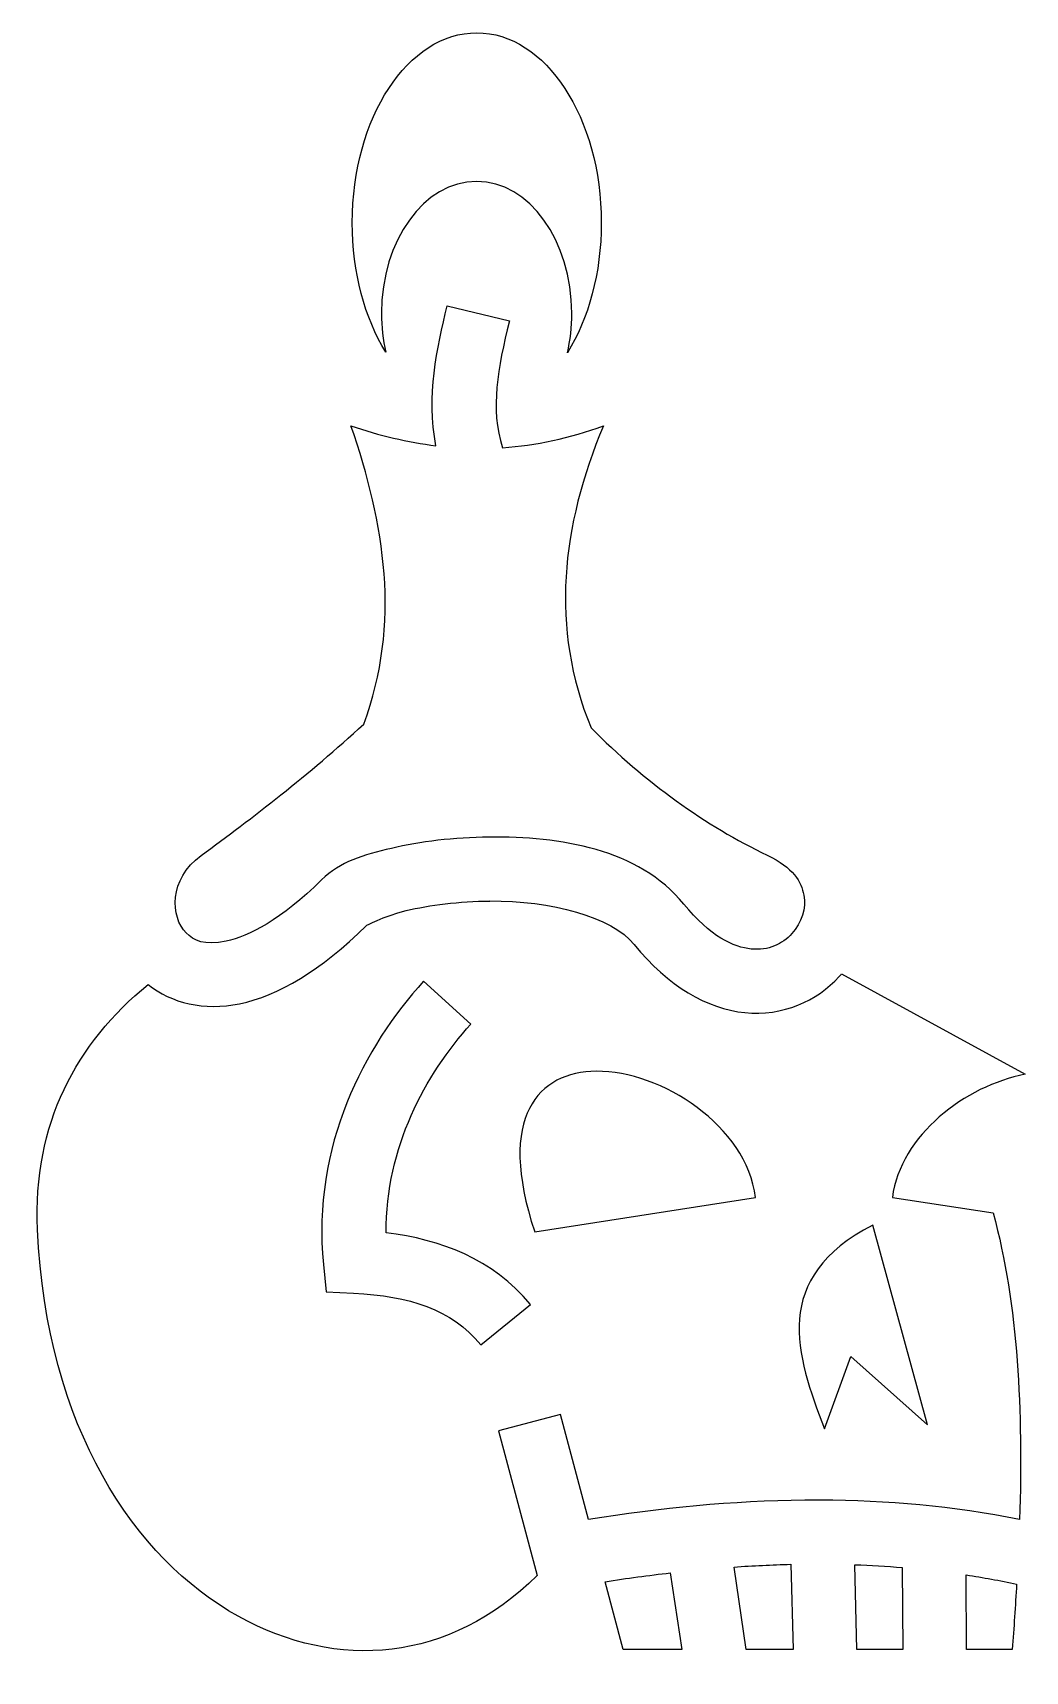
# Model space of a CAD drawing. Header units: centimetres. Extents: x -5.6 to 6.6, y -10.4 to 9.8.
import ezdxf

# ---------------------------------------------------------------- set-up
doc = ezdxf.new("R2010")
doc.units = ezdxf.units.CM
doc.header["$MEASUREMENT"] = 0
doc.layers.add('Layer 1', color=7, linetype='Continuous')

msp = doc.modelspace()

# ---------------------------------------------------------------- linework, layer by layer
at = {"layer": 'Layer 1'}
for points, knots in [([(-0.12212, 9.84293), (-0.96999, 9.84293), (-1.65733, 8.79447), (-1.65733, 7.50092), (-1.65733, 7.50092), (-1.65733, 6.88413), (-1.5008, 6.32342), (-1.24535, 5.90516), (-1.24535, 5.90516), (-1.27896, 6.05654), (-1.29709, 6.2172), (-1.29709, 6.38389), (-1.29709, 6.38389), (-1.29709, 7.28224), (-0.7718, 8.01039), (-0.12389, 8.01039), (-0.12389, 8.01039), (0.52406, 8.01039), (1.04943, 7.28215), (1.04943, 6.38389), (1.04943, 6.38389), (1.04943, 6.21408), (1.03054, 6.05043), (0.99571, 5.89655), (0.99571, 5.89655), (1.25433, 6.3157), (1.41305, 6.87982), (1.41305, 7.50091), (1.41305, 7.50091), (1.41305, 8.79429), (0.72571, 9.84292), (-0.12212, 9.84292), (-0.12212, 9.84292), (-0.12212, 9.84292), (-0.12212, 9.84293), (-0.12212, 9.84293)], [0, 0, 0, 0, 0.1, 0.1, 0.1, 0.1, 0.2, 0.2, 0.2, 0.2, 0.3, 0.3, 0.3, 0.3, 0.4, 0.4, 0.4, 0.4, 0.5, 0.5, 0.5, 0.5, 0.6, 0.6, 0.6, 0.6, 0.7, 0.7, 0.7, 0.7, 0.8, 0.8, 0.8, 0.8, 1, 1, 1, 1]), ([(-0.48582, 6.47814), (-0.61464, 5.95231), (-0.74482, 5.36339), (-0.62489, 4.75178), (-0.62489, 4.75178), (-0.97434, 4.79437), (-1.32382, 4.87651), (-1.67327, 4.9972), (-1.67327, 4.9972), (-1.25425, 3.78508), (-1.05564, 2.56402), (-1.51522, 1.31686), (-1.51522, 1.31686), (-2.18991, 0.70036), (-2.89529, 0.15235), (-3.51904, -0.29965), (-3.51904, -0.29965), (-3.92453, -0.59356), (-3.89421, -1.06458), (-3.70597, -1.2553), (-3.70597, -1.2553), (-3.61185, -1.3506), (-3.48269, -1.41491), (-3.21058, -1.35777), (-3.21058, -1.35777), (-2.93847, -1.30055), (-2.53096, -1.09072), (-2.03481, -0.60212), (-2.03481, -0.60212), (-1.80386, -0.37462), (-1.52639, -0.29695), (-1.17391, -0.2135), (-1.17391, -0.2135), (-0.82139, -0.13009), (-0.4038, -0.07814), (0.03142, -0.07418), (0.03142, -0.07418), (0.90185, -0.06617), (1.87273, -0.21557), (2.42993, -0.90033), (2.42993, -0.90033), (2.75673, -1.30206), (3.04744, -1.43291), (3.26165, -1.45442), (3.26165, -1.45442), (3.47586, -1.47593), (3.64285, -1.39572), (3.76311, -1.2634), (3.76311, -1.2634), (3.88342, -1.13099), (3.93963, -0.95195), (3.91015, -0.78901), (3.91015, -0.78901), (3.88063, -0.62599), (3.78061, -0.4504), (3.45895, -0.29763), (3.45895, -0.29763), (2.70575, 0.06012), (1.94449, 0.60873), (1.28759, 1.27174), (1.28759, 1.27174), (0.7771, 2.51367), (0.92339, 3.75552), (1.43847, 4.9972), (1.43847, 4.9972), (1.02366, 4.8427), (0.60886, 4.75465), (0.19409, 4.72732), (0.19409, 4.72732), (0.04174, 5.20635), (0.13666, 5.70718), (0.27952, 6.29066), (0.27952, 6.29066), (0.27952, 6.29066), (-0.48583, 6.4781), (-0.48583, 6.4781), (-0.48583, 6.4781), (-0.48583, 6.4781), (-0.48582, 6.47814), (-0.48582, 6.47814)], [0, 0, 0, 0, 0.04761905, 0.04761905, 0.04761905, 0.04761905, 0.0952381, 0.0952381, 0.0952381, 0.0952381, 0.14285714, 0.14285714, 0.14285714, 0.14285714, 0.19047619, 0.19047619, 0.19047619, 0.19047619, 0.23809524, 0.23809524, 0.23809524, 0.23809524, 0.28571429, 0.28571429, 0.28571429, 0.28571429, 0.33333333, 0.33333333, 0.33333333, 0.33333333, 0.38095238, 0.38095238, 0.38095238, 0.38095238, 0.42857143, 0.42857143, 0.42857143, 0.42857143, 0.47619048, 0.47619048, 0.47619048, 0.47619048, 0.52380952, 0.52380952, 0.52380952, 0.52380952, 0.57142857, 0.57142857, 0.57142857, 0.57142857, 0.61904762, 0.61904762, 0.61904762, 0.61904762, 0.66666667, 0.66666667, 0.66666667, 0.66666667, 0.71428571, 0.71428571, 0.71428571, 0.71428571, 0.76190476, 0.76190476, 0.76190476, 0.76190476, 0.80952381, 0.80952381, 0.80952381, 0.80952381, 0.85714286, 0.85714286, 0.85714286, 0.85714286, 0.9047619, 0.9047619, 0.9047619, 0.9047619, 1, 1, 1, 1]), ([(0.03867, -0.86212), (-0.33726, -0.86562), (-0.70619, -0.91255), (-0.99246, -0.98032), (-0.99246, -0.98032), (-1.27878, -1.04808), (-1.4924, -1.17387), (-1.48186, -1.1635), (-1.48186, -1.1635), (-2.04877, -1.7218), (-2.56663, -2.02765), (-3.04853, -2.12889), (-3.04853, -2.12889), (-3.481, -2.2198), (-3.8902, -2.12025), (-4.1742, -1.89161), (-4.1742, -1.89161), (-5.06133, -2.61741), (-5.59619, -3.60928), (-5.53749, -4.91235), (-5.53749, -4.91235), (-5.42756, -7.35345), (-4.34161, -8.97245), (-3.06265, -9.68172), (-3.06265, -9.68172), (-1.84147, -10.35885), (-0.45751, -10.24981), (0.62388, -9.17866), (0.62388, -9.17866), (0.62388, -9.17866), (0.14738, -7.39605), (0.14738, -7.39605), (0.14738, -7.39605), (0.14738, -7.39605), (0.90868, -7.19255), (0.90868, -7.19255), (0.90868, -7.19255), (0.90868, -7.19255), (1.25522, -8.48879), (1.25522, -8.48879), (1.25522, -8.48879), (2.14016, -8.34782), (3.02994, -8.25855), (3.9234, -8.24995), (3.9234, -8.24995), (3.98762, -8.24936), (4.05193, -8.24911), (4.11619, -8.2494), (4.11619, -8.2494), (4.93172, -8.25235), (5.75011, -8.32437), (6.57049, -8.48681), (6.57049, -8.48681), (6.61321, -7.16337), (6.55447, -5.85536), (6.24436, -4.70611), (6.24436, -4.70611), (6.24436, -4.70611), (5.00209, -4.51669), (5.00209, -4.51669), (5.00209, -4.51669), (5.09865, -3.75261), (5.90179, -3.1405), (6.63968, -2.99881), (6.63968, -2.99881), (6.63968, -2.99881), (4.3761, -1.75865), (4.3761, -1.75865), (4.3761, -1.75865), (4.36619, -1.77025), (4.35653, -1.78205), (4.34625, -1.79331), (4.34625, -1.79331), (4.07203, -2.09502), (3.64812, -2.28507), (3.18284, -2.23835), (3.18284, -2.23835), (2.7176, -2.19163), (2.24026, -1.91577), (1.81858, -1.39752), (1.81858, -1.39752), (1.54048, -1.05579), (0.79052, -0.85507), (0.03859, -0.86199), (0.03859, -0.86199), (0.03859, -0.86199), (0.03867, -0.86212), (0.03867, -0.86212)], [0, 0, 0, 0, 0.04347826, 0.04347826, 0.04347826, 0.04347826, 0.08695652, 0.08695652, 0.08695652, 0.08695652, 0.13043478, 0.13043478, 0.13043478, 0.13043478, 0.17391304, 0.17391304, 0.17391304, 0.17391304, 0.2173913, 0.2173913, 0.2173913, 0.2173913, 0.26086957, 0.26086957, 0.26086957, 0.26086957, 0.30434783, 0.30434783, 0.30434783, 0.30434783, 0.34782609, 0.34782609, 0.34782609, 0.34782609, 0.39130435, 0.39130435, 0.39130435, 0.39130435, 0.43478261, 0.43478261, 0.43478261, 0.43478261, 0.47826087, 0.47826087, 0.47826087, 0.47826087, 0.52173913, 0.52173913, 0.52173913, 0.52173913, 0.56521739, 0.56521739, 0.56521739, 0.56521739, 0.60869565, 0.60869565, 0.60869565, 0.60869565, 0.65217391, 0.65217391, 0.65217391, 0.65217391, 0.69565217, 0.69565217, 0.69565217, 0.69565217, 0.73913043, 0.73913043, 0.73913043, 0.73913043, 0.7826087, 0.7826087, 0.7826087, 0.7826087, 0.82608696, 0.82608696, 0.82608696, 0.82608696, 0.86956522, 0.86956522, 0.86956522, 0.86956522, 0.91304348, 0.91304348, 0.91304348, 0.91304348, 1, 1, 1, 1]), ([(-0.7777, -1.85012), (-0.7777, -1.85012), (-0.1941, -2.37954), (-0.1941, -2.37954), (-0.1941, -2.37954), (-0.75999, -3.00346), (-1.2445, -3.89982), (-1.23932, -4.95221), (-1.23932, -4.95221), (-0.57151, -5.0376), (0.07463, -5.26961), (0.53932, -5.83622), (0.53932, -5.83622), (0.53932, -5.83622), (-0.07009, -6.33599), (-0.07009, -6.33599), (-0.07009, -6.33599), (-0.43767, -5.88774), (-0.95646, -5.73311), (-1.6411, -5.69786), (-1.6411, -5.69786), (-1.6411, -5.69786), (-1.97971, -5.68049), (-1.97971, -5.68049), (-1.97971, -5.68049), (-1.97971, -5.68049), (-2.01294, -5.34315), (-2.01294, -5.34315), (-2.01294, -5.34315), (-2.15728, -3.88093), (-1.50954, -2.65705), (-0.77771, -1.85017), (-0.77771, -1.85017), (-0.77771, -1.85017), (-0.7777, -1.85012), (-0.7777, -1.85012)], [0, 0, 0, 0, 0.1, 0.1, 0.1, 0.1, 0.2, 0.2, 0.2, 0.2, 0.3, 0.3, 0.3, 0.3, 0.4, 0.4, 0.4, 0.4, 0.5, 0.5, 0.5, 0.5, 0.6, 0.6, 0.6, 0.6, 0.7, 0.7, 0.7, 0.7, 0.8, 0.8, 0.8, 0.8, 1, 1, 1, 1]), ([(1.35123, -2.96167), (2.15664, -2.95416), (3.20354, -3.63847), (3.31457, -4.51649), (3.31457, -4.51649), (3.31457, -4.51649), (0.59187, -4.93986), (0.59187, -4.93986), (0.59187, -4.93986), (0.1179, -3.51374), (0.64057, -2.96838), (1.35123, -2.96176), (1.35123, -2.96176), (1.35123, -2.96176), (1.35123, -2.96167), (1.35123, -2.96167)], [0, 0, 0, 0, 0.2, 0.2, 0.2, 0.2, 0.4, 0.4, 0.4, 0.4, 0.6, 0.6, 0.6, 0.6, 1, 1, 1, 1]), ([(4.76034, -4.85813), (4.76034, -4.85813), (5.43418, -7.3199), (5.43418, -7.3199), (5.43418, -7.3199), (5.43418, -7.3199), (4.48835, -6.47768), (4.48835, -6.47768), (4.48835, -6.47768), (4.48835, -6.47768), (4.16442, -7.37164), (4.16442, -7.37164), (4.16442, -7.37164), (3.81021, -6.45322), (3.50044, -5.50942), (4.76038, -4.85809), (4.76038, -4.85809), (4.76038, -4.85809), (4.76034, -4.85813), (4.76034, -4.85813)], [0, 0, 0, 0, 0.16666667, 0.16666667, 0.16666667, 0.16666667, 0.33333333, 0.33333333, 0.33333333, 0.33333333, 0.5, 0.5, 0.5, 0.5, 0.66666667, 0.66666667, 0.66666667, 0.66666667, 1, 1, 1, 1]), ([(3.75, -9.04081), (3.51681, -9.04604), (3.28341, -9.05785), (3.04967, -9.07387), (3.04967, -9.07387), (3.04967, -9.07387), (3.20114, -10.08911), (3.20114, -10.08911), (3.20114, -10.08911), (3.20114, -10.08911), (3.77732, -10.08911), (3.77732, -10.08911), (3.77732, -10.08911), (3.77732, -10.08911), (3.75, -9.04081), (3.75, -9.04081)], [0, 0, 0, 0, 0.2, 0.2, 0.2, 0.2, 0.4, 0.4, 0.4, 0.4, 0.6, 0.6, 0.6, 0.6, 1, 1, 1, 1]), ([(4.53854, -9.04587), (4.53854, -9.04587), (4.56561, -10.08911), (4.56561, -10.08911), (4.56561, -10.08911), (4.56561, -10.08911), (5.12927, -10.08911), (5.12927, -10.08911), (5.12927, -10.08911), (5.12927, -10.08911), (5.12421, -9.08028), (5.12421, -9.08028), (5.12421, -9.08028), (4.92914, -9.06426), (4.7339, -9.05279), (4.5385, -9.04583), (4.5385, -9.04583), (4.5385, -9.04583), (4.53854, -9.04587), (4.53854, -9.04587)], [0, 0, 0, 0, 0.16666667, 0.16666667, 0.16666667, 0.16666667, 0.33333333, 0.33333333, 0.33333333, 0.33333333, 0.5, 0.5, 0.5, 0.5, 0.66666667, 0.66666667, 0.66666667, 0.66666667, 1, 1, 1, 1]), ([(2.26366, -9.14606), (1.99632, -9.17672), (1.72842, -9.21353), (1.46015, -9.25494), (1.46015, -9.25494), (1.46015, -9.25494), (1.68322, -10.08911), (1.68322, -10.08911), (1.68322, -10.08911), (1.68322, -10.08911), (2.40429, -10.08911), (2.40429, -10.08911), (2.40429, -10.08911), (2.40429, -10.08911), (2.26366, -9.14607), (2.26366, -9.14607), (2.26366, -9.14607), (2.26366, -9.14607), (2.26366, -9.14606), (2.26366, -9.14606)], [0, 0, 0, 0, 0.16666667, 0.16666667, 0.16666667, 0.16666667, 0.33333333, 0.33333333, 0.33333333, 0.33333333, 0.5, 0.5, 0.5, 0.5, 0.66666667, 0.66666667, 0.66666667, 0.66666667, 1, 1, 1, 1]), ([(5.91275, -9.17162), (5.91275, -9.17162), (5.91739, -10.08911), (5.91739, -10.08911), (5.91739, -10.08911), (5.91739, -10.08911), (6.47919, -10.08911), (6.47919, -10.08911), (6.47919, -10.08911), (6.49977, -9.82198), (6.51815, -9.55307), (6.53401, -9.28362), (6.53401, -9.28362), (6.32705, -9.2404), (6.11992, -9.20287), (5.91275, -9.17162)], [0, 0, 0, 0, 0.2, 0.2, 0.2, 0.2, 0.4, 0.4, 0.4, 0.4, 0.6, 0.6, 0.6, 0.6, 1, 1, 1, 1])]:
    msp.add_open_spline(points, degree=3, knots=knots, dxfattribs=at)

doc.saveas('drawing.dxf')
